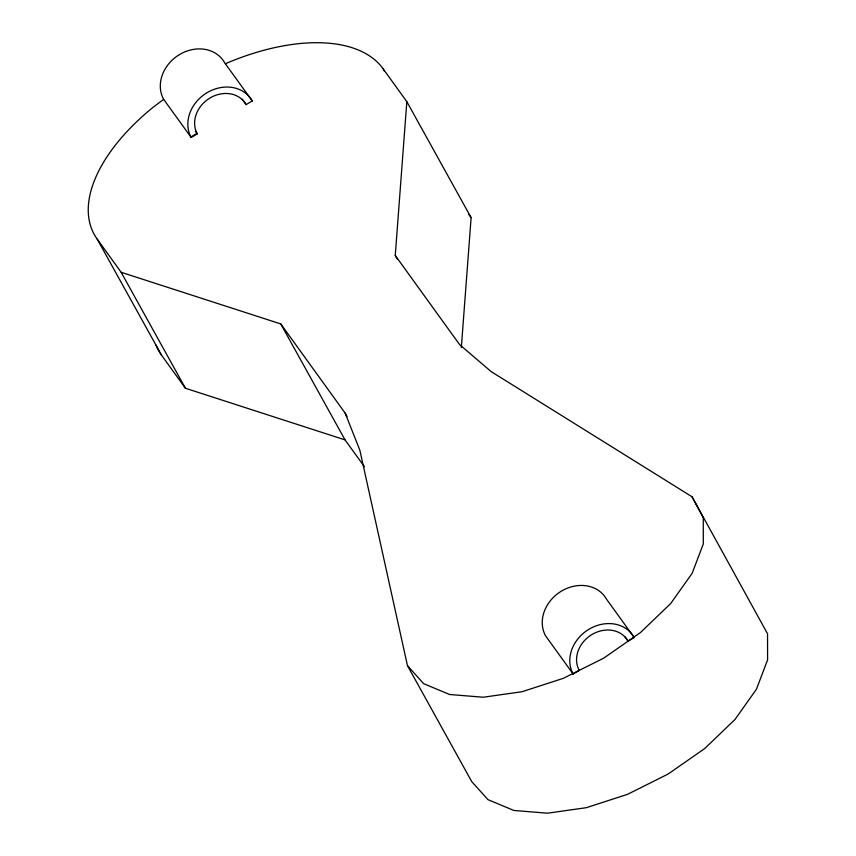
<?xml version="1.0" encoding="UTF-8"?>
<svg xmlns="http://www.w3.org/2000/svg" width="856" height="856" viewBox="0 0 856 856"><rect width="100%" height="100%" fill="white"/><g stroke="black" fill="none" stroke-linecap="round" stroke-linejoin="round"><path stroke-width="1.28" d="M397.184 258.951L395.258 255.473L406.835 101.671L382.985 68.63A166.974 87.74 -29 0 0 227.354 62.905L225.406 63.804M461.331 347.579L471.121 217.638L406.835 101.671M163.656 99.35L191.188 137.484L197.287 133.836A28.494 24.193 -35.8 0 1 209.955 98.012A28.494 24.193 -35.8 0 1 246.132 104.614L252.231 100.954L224.7 62.82A35.62 30.249 -35.8 0 0 179.482 54.581A35.62 30.249 -35.8 0 0 163.656 99.35L153.395 107.043A166.246 87.355 -29 0 0 97.231 239.166L161.517 355.133L185.431 388.26L345.043 439.888L364.442 466.755M395.258 255.473L459.619 344.626L491.226 371.643L692.055 496.78L703.268 517.805L703.3 543.945L692.172 573.253L670.697 603.534L640.47 632.541L603.769 658.114L563.302 678.337L522.096 691.712L483.233 697.233L449.593 694.494L423.699 683.698L407.467 665.647L359.862 450.245L345.15 413.116L280.757 323.921L121.156 272.294L97.231 239.166M190.867 137.046L196.976 133.386M573.135 674.025L579.234 670.376A28.494 24.193 -35.8 0 1 591.903 634.553A28.494 24.193 -35.8 0 1 628.079 641.155L634.178 637.495L606.647 599.361A35.62 30.249 -35.8 0 0 561.429 591.122A35.62 30.249 -35.8 0 0 545.604 635.89L573.135 674.025A35.62 30.249 -35.8 0 1 588.96 629.256A35.62 30.249 -35.8 0 1 634.178 637.495M468.81 214.439L471.121 217.638M242.237 99.21L246.132 104.614M625.019 636.918L628.079 641.155M195.414 131.236L197.287 133.836M692.055 496.78L767.543 633.772L767.586 659.912L756.447 689.219L734.972 719.5L704.755 748.519L668.044 774.081L627.587 794.304L586.381 807.679L547.508 813.2L513.878 810.461L487.974 799.665L471.742 781.614L407.467 665.647M382.985 68.63L384.269 70.952M345.15 413.116L347.076 416.594M280.757 323.921L345.043 439.888M121.156 272.294L185.431 388.26M161.517 355.133A166.246 87.355 -29 0 1 156.017 345.096M191.188 137.484A35.62 30.249 -35.8 0 1 207.013 92.716A35.62 30.249 -35.8 0 1 252.231 100.954"/></g></svg>
